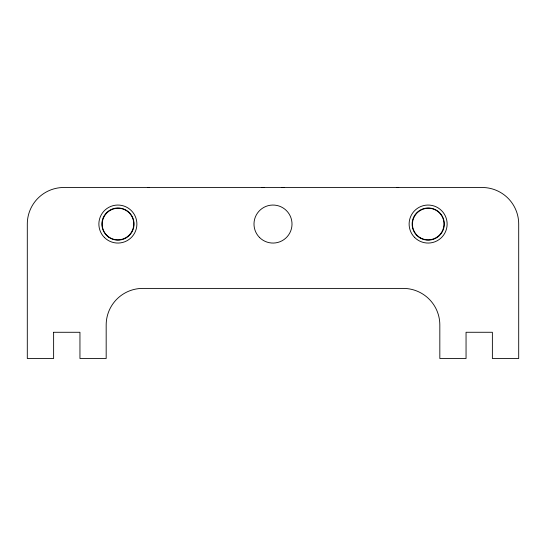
<?xml version="1.0" encoding="UTF-8"?>
<svg xmlns="http://www.w3.org/2000/svg" width="546" height="546" viewBox="0 0 546 546"><rect width="100%" height="100%" fill="white"/><g stroke="black" fill="none" stroke-linecap="round" stroke-linejoin="round"><path stroke-width="0.82" d="M261.964 187.503A15.909 1.611 5.9 0 1 264.271 187.544M147.454 187.544A15.909 1.611 5.9 0 1 149.351 187.503M281.927 187.544A15.909 1.611 -5.9 0 1 284.227 187.503M396.84 187.503A15.909 1.611 -5.9 0 1 398.737 187.544M53.624 332.282L53.624 358.51L27.3 358.51L27.3 224.051A36.562 36.562 0 0 1 63.862 187.49L482.138 187.49A36.562 36.562 0 0 1 518.7 224.058L518.7 358.51L492.376 358.51L492.376 332.275L466.052 332.275L466.052 358.51L439.823 358.51L439.823 324.966A36.562 36.562 0 0 0 403.255 288.404L142.738 288.404A36.562 36.562 0 0 0 106.177 324.966L106.177 358.51L79.948 358.51L79.948 332.282L53.624 332.282M420.174 237.988A16.087 16.087 0 0 0 444.308 224.058A16.087 16.087 0 0 0 420.174 210.121A16.087 16.087 0 0 0 420.174 237.988M109.07 237.455A16.087 16.087 0 0 0 134.029 225.068A16.087 16.087 0 0 0 110.824 209.644A16.087 16.087 0 0 0 109.07 237.455M417.001 235.271A15.909 15.745 -45 0 0 439.346 235.19A15.909 15.745 -45 0 0 439.434 212.838A15.909 15.745 -45 0 0 417.083 212.926A15.909 15.745 -45 0 0 417.001 235.271M106.757 235.271A15.909 15.745 -45 0 0 129.109 235.19A15.909 15.745 -45 0 0 129.19 212.838A15.909 15.745 -45 0 0 106.845 212.926A15.909 15.745 -45 0 0 106.757 235.271M104.436 237.496A19.014 19.014 0 0 0 136.247 228.972A19.014 19.014 0 0 0 112.961 205.692A19.014 19.014 0 0 0 104.436 237.496M259.555 237.496A19.014 19.014 0 0 0 291.366 228.972A19.014 19.014 0 0 0 268.079 205.692A19.014 19.014 0 0 0 259.555 237.496M414.68 237.496A19.014 19.014 0 0 0 446.485 228.972A19.014 19.014 0 0 0 423.205 205.692A19.014 19.014 0 0 0 414.68 237.496"/></g></svg>
